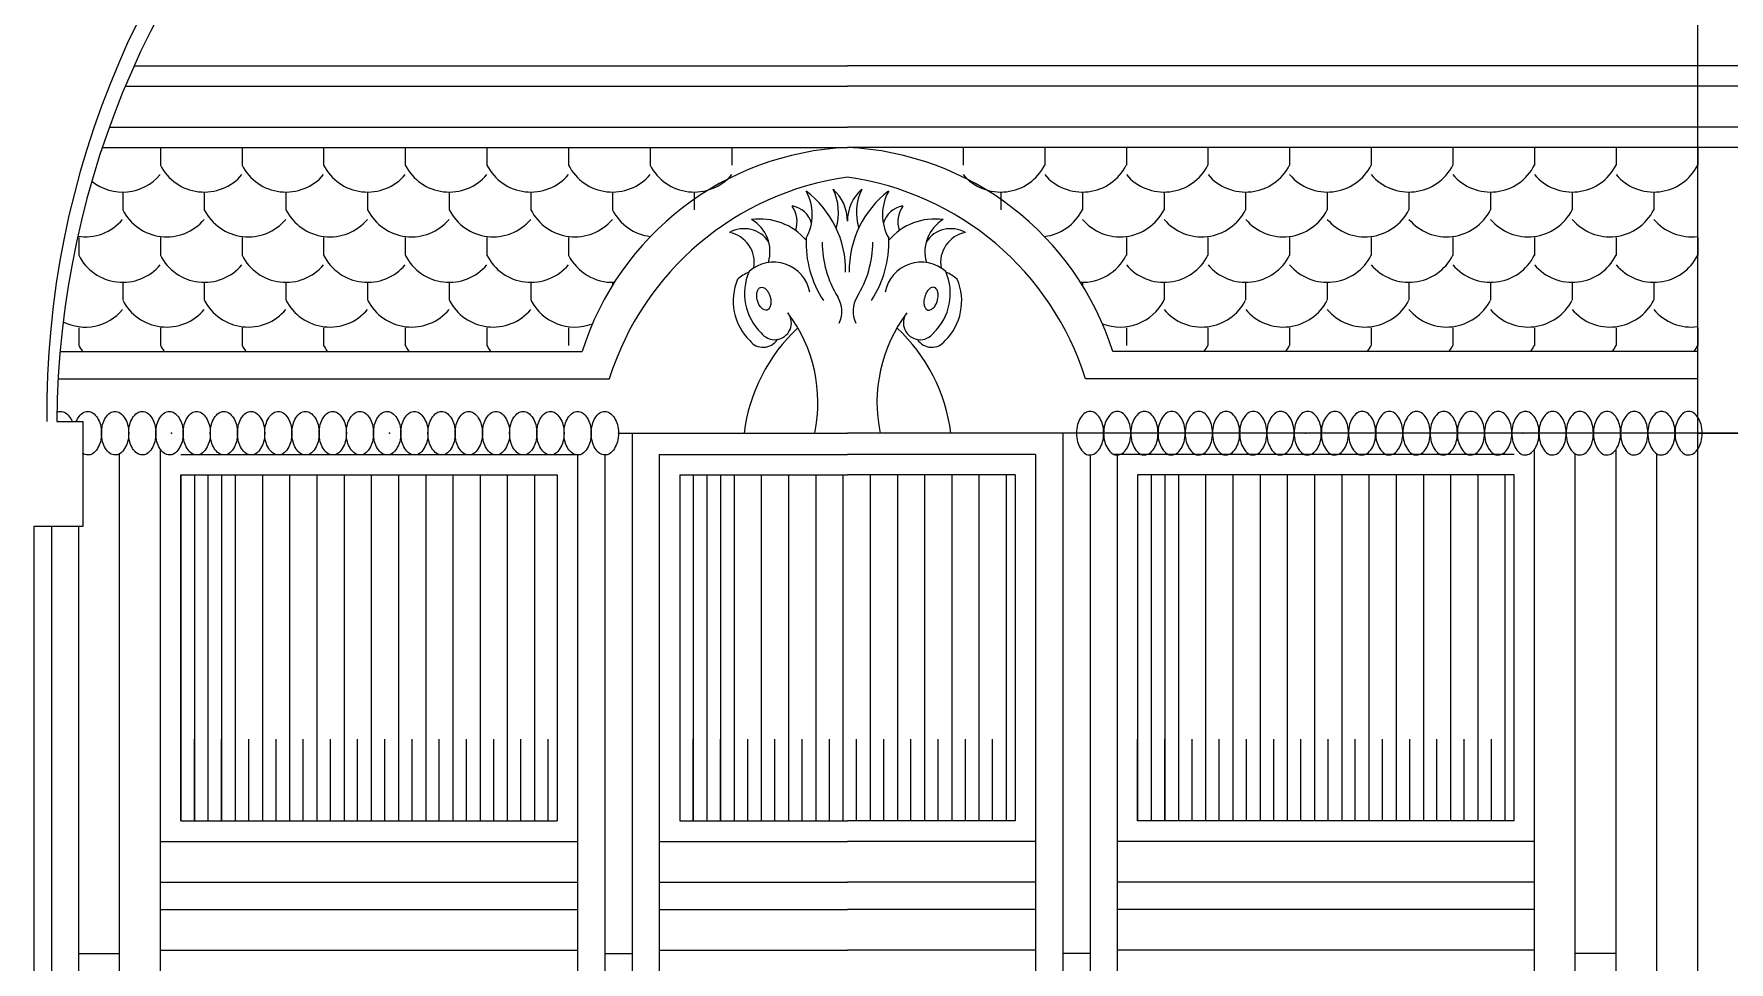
# Model space of a CAD drawing. Extents: x -1098 to 117, y 0 to 1563.
# Drawn here: x -621.2 to -496.6, y 592.1 to 660.3 of the extents above; entities that cross this region are included whole.
import ezdxf

# ---------------------------------------------------------------- set-up
doc = ezdxf.new("R2010")
doc.units = 0
doc.header["$LTSCALE"] = 48
doc.header["$MEASUREMENT"] = 0
doc.layers.get('0').update_dxf_attribs({"linetype": 'CONTINUOUS'})
for name, color, linetype in [('19', 7, 'CONTINUOUS'), ('22', 7, 'CONTINUOUS'), ('6', 7, 'CONTINUOUS'), ('9', 7, 'CONTINUOUS')]:
    doc.layers.add(name, color=color, linetype=linetype)

# ---------------------------------------------------------------- blocks, each defined once
blk = doc.blocks.new('CAR3')
at = {"layer": '9'}
for p, q in [((589, 319), (589, 520.23)), ((474.07, 475), (526.5, 475)), ((601, 475), (526.5, 475)), ((473.42, 473.5), (526.5, 473.5)), ((601, 473.5), (526.5, 473.5)), ((472.25, 470.5), (526.5, 470.5)), ((601, 470.5), (526.5, 470.5)), ((471.73, 469), (526.5, 469)), ((601, 469), (526.5, 469)), ((468.62, 454), (507, 454)), ((589, 454), (546, 454)), ((468.48, 452), (509, 452)), ((589, 452), (544, 452)), ((509.67, 448), (526.5, 448)), ((510.67, 448), (510.67, 394)), ((601, 448), (526.5, 448)), ((543.33, 448), (526.5, 448)), ((542.33, 448), (542.33, 394)), ((589, 448), (601, 448)), ((473, 394), (473, 446.48)), ((476, 370.27), (476, 446.81)), ((477.5, 446.43), (506.89, 446.43)), ((506.67, 446.4), (506.67, 370.27)), ((508.67, 446.4), (508.67, 394)), ((512.67, 446.43), (526.5, 446.43)), ((512.67, 446.43), (512.67, 389)), ((540.33, 446.43), (526.5, 446.43)), ((540.33, 446.43), (540.33, 389)), ((544.33, 446.4), (544.33, 394)), ((575.5, 446.43), (546.11, 446.43)), ((546.33, 446.4), (546.33, 370.27)), ((577, 370.27), (577, 446.81)), ((580, 394), (580, 446.48)), ((583, 394), (583, 446.81)), ((586, 370.27), (586, 446.48)), ((477.5, 444.93), (505.17, 444.93)), ((477.5, 419.5), (477.5, 444.93)), ((505.17, 444.93), (505.17, 419.5)), ((514.17, 444.93), (526.5, 444.93)), ((514.17, 444.93), (514.17, 419.5)), ((538.83, 444.93), (526.5, 444.93)), ((538.83, 444.93), (538.83, 419.5)), ((547.83, 444.93), (547.83, 419.5)), ((575.5, 444.93), (547.83, 444.93)), ((575.5, 419.5), (575.5, 444.93)), ((470, 394), (470, 441.14)), ((477.5, 419.5), (505.17, 419.5)), ((514.17, 419.5), (526.5, 419.5)), ((538.83, 419.5), (526.5, 419.5)), ((575.5, 419.5), (547.83, 419.5)), ((476, 418), (506.67, 418)), ((512.67, 418), (526.5, 418)), ((540.33, 418), (526.5, 418)), ((577, 418), (546.33, 418)), ((476, 415), (506.67, 415)), ((512.67, 415), (526.5, 415)), ((540.33, 415), (526.5, 415)), ((577, 415), (546.33, 415)), ((476, 413), (506.67, 413)), ((512.67, 413), (526.5, 413)), ((540.33, 413), (526.5, 413)), ((577, 413), (546.33, 413)), ((476, 410), (506.67, 410)), ((512.67, 410), (526.5, 410)), ((540.33, 410), (526.5, 410)), ((577, 410), (546.33, 410)), ((470, 409.75), (473, 409.75)), ((508.67, 409.75), (510.67, 409.75)), ((544.33, 409.75), (542.33, 409.75)), ((583, 409.75), (580, 409.75))]:
    blk.add_line(p, q, dxfattribs=at)
for points in [[(520.59, 457.05, -0.159998), (520.41, 457.06, -0.106321), (520.19, 457.2, -0.071001), (520, 457.45, -0.070803), (519.89, 457.75, -0.057303), (519.83, 458.1, -0.071001), (519.86, 458.38, -0.106321), (519.97, 458.62, -0.159998), (520.12, 458.71, -0.159998), (520.3, 458.71, -0.106321), (520.52, 458.56, -0.071001), (520.69, 458.34, -0.057303), (520.82, 458.01, -0.057303), (520.88, 457.67, -0.071001), (520.85, 457.39, -0.106321), (520.73, 457.15, -0.159998)], [(532.41, 457.05, 0.159998), (532.59, 457.06, 0.106321), (532.81, 457.2, 0.071001), (533, 457.45, 0.070803), (533.11, 457.75, 0.057303), (533.17, 458.1, 0.071001), (533.14, 458.38, 0.106321), (533.03, 458.62, 0.159998), (532.88, 458.71, 0.159998), (532.7, 458.71, 0.106321), (532.48, 458.56, 0.071001), (532.31, 458.34, 0.057303), (532.18, 458.01, 0.057303), (532.12, 457.67, 0.071001), (532.15, 457.39, 0.106321), (532.27, 457.15, 0.159998)], [(473.67, 448, -0.063403), (473.59, 447.36, -0.076457), (473.37, 446.87, -0.107136), (473, 446.48, -0.171134), (472.67, 446.4, -0.147398), (472.31, 446.51, -0.107136), (471.96, 446.87, -0.076457), (471.75, 447.36, -0.063403), (471.67, 448, -0.063403), (471.75, 448.64, -0.076457), (471.96, 449.13, -0.107136), (472.31, 449.49, -0.147398), (472.67, 449.6, -0.147398), (473.02, 449.49, -0.107136), (473.37, 449.13, -0.076457), (473.59, 448.64, -0.063403)], [(475.67, 448, -0.063403), (475.59, 447.36, -0.076457), (475.37, 446.87, -0.107136), (475, 446.48, -0.171134), (474.67, 446.4, -0.147398), (474.31, 446.51, -0.107136), (473.96, 446.87, -0.076457), (473.75, 447.36, -0.063403), (473.67, 448, -0.063403), (473.75, 448.64, -0.076457), (473.96, 449.13, -0.107136), (474.31, 449.49, -0.147398), (474.67, 449.6, -0.147398), (475.02, 449.49, -0.107136), (475.37, 449.13, -0.076457), (475.59, 448.64, -0.063403)], [(477.67, 448, -0.063403), (477.59, 447.36, -0.076457), (477.37, 446.87, -0.107136), (477, 446.48, -0.171134), (476.67, 446.4, -0.147398), (476.31, 446.51, -0.107136), (475.96, 446.87, -0.076457), (475.75, 447.36, -0.063403), (475.67, 448, -0.063403), (475.75, 448.64, -0.076457), (475.96, 449.13, -0.107136), (476.31, 449.49, -0.147398), (476.67, 449.6, -0.147398), (477.02, 449.49, -0.107136), (477.37, 449.13, -0.076457), (477.59, 448.64, -0.063403)], [(479.67, 448, -0.063403), (479.59, 447.36, -0.076457), (479.37, 446.87, -0.107136), (479, 446.48, -0.171134), (478.67, 446.4, -0.147398), (478.31, 446.51, -0.107136), (477.96, 446.87, -0.076457), (477.75, 447.36, -0.063403), (477.67, 448, -0.063403), (477.75, 448.64, -0.076457), (477.96, 449.13, -0.107136), (478.31, 449.49, -0.147398), (478.67, 449.6, -0.147398), (479.02, 449.49, -0.107136), (479.37, 449.13, -0.076457), (479.59, 448.64, -0.063403)], [(481.67, 448, -0.063403), (481.59, 447.36, -0.076457), (481.37, 446.87, -0.107136), (481, 446.48, -0.171134), (480.67, 446.4, -0.147398), (480.31, 446.51, -0.107136), (479.96, 446.87, -0.076457), (479.75, 447.36, -0.063403), (479.67, 448, -0.063403), (479.75, 448.64, -0.076457), (479.96, 449.13, -0.107136), (480.31, 449.49, -0.147398), (480.67, 449.6, -0.147398), (481.02, 449.49, -0.107136), (481.37, 449.13, -0.076457), (481.59, 448.64, -0.063403)], [(483.67, 448, -0.063403), (483.59, 447.36, -0.076457), (483.37, 446.87, -0.107136), (483, 446.48, -0.171134), (482.67, 446.4, -0.147398), (482.31, 446.51, -0.107136), (481.96, 446.87, -0.076457), (481.75, 447.36, -0.063403), (481.67, 448, -0.063403), (481.75, 448.64, -0.076457), (481.96, 449.13, -0.107136), (482.31, 449.49, -0.147398), (482.67, 449.6, -0.147398), (483.02, 449.49, -0.107136), (483.37, 449.13, -0.076457), (483.59, 448.64, -0.063403)], [(485.67, 448, -0.063403), (485.59, 447.36, -0.076457), (485.37, 446.87, -0.107136), (485, 446.48, -0.171134), (484.67, 446.4, -0.147398), (484.31, 446.51, -0.107136), (483.96, 446.87, -0.076457), (483.75, 447.36, -0.063403), (483.67, 448, -0.063403), (483.75, 448.64, -0.076457), (483.96, 449.13, -0.107136), (484.31, 449.49, -0.147398), (484.67, 449.6, -0.147398), (485.02, 449.49, -0.107136), (485.37, 449.13, -0.076457), (485.59, 448.64, -0.063403)], [(487.67, 448, -0.063403), (487.59, 447.36, -0.076457), (487.37, 446.87, -0.107136), (487, 446.48, -0.171134), (486.67, 446.4, -0.147398), (486.31, 446.51, -0.107136), (485.96, 446.87, -0.076457), (485.75, 447.36, -0.063403), (485.67, 448, -0.063403), (485.75, 448.64, -0.076457), (485.96, 449.13, -0.107136), (486.31, 449.49, -0.147398), (486.67, 449.6, -0.147398), (487.02, 449.49, -0.107136), (487.37, 449.13, -0.076457), (487.59, 448.64, -0.063403)], [(489.67, 448, -0.063403), (489.59, 447.36, -0.076457), (489.37, 446.87, -0.107136), (489, 446.48, -0.171134), (488.67, 446.4, -0.147398), (488.31, 446.51, -0.107136), (487.96, 446.87, -0.076457), (487.75, 447.36, -0.063403), (487.67, 448, -0.063403), (487.75, 448.64, -0.076457), (487.96, 449.13, -0.107136), (488.31, 449.49, -0.147398), (488.67, 449.6, -0.147398), (489.02, 449.49, -0.107136), (489.37, 449.13, -0.076457), (489.59, 448.64, -0.063403)], [(491.67, 448, -0.063403), (491.59, 447.36, -0.076457), (491.37, 446.87, -0.107136), (491, 446.48, -0.171134), (490.67, 446.4, -0.147398), (490.31, 446.51, -0.107136), (489.96, 446.87, -0.076457), (489.75, 447.36, -0.063403), (489.67, 448, -0.063403), (489.75, 448.64, -0.076457), (489.96, 449.13, -0.107136), (490.31, 449.49, -0.147398), (490.67, 449.6, -0.147398), (491.02, 449.49, -0.107136), (491.37, 449.13, -0.076457), (491.59, 448.64, -0.063403)], [(493.67, 448, -0.063403), (493.59, 447.36, -0.076457), (493.37, 446.87, -0.107136), (493, 446.48, -0.171134), (492.67, 446.4, -0.147398), (492.31, 446.51, -0.107136), (491.96, 446.87, -0.076457), (491.75, 447.36, -0.063403), (491.67, 448, -0.063403), (491.75, 448.64, -0.076457), (491.96, 449.13, -0.107136), (492.31, 449.49, -0.147398), (492.67, 449.6, -0.147398), (493.02, 449.49, -0.107136), (493.37, 449.13, -0.076457), (493.59, 448.64, -0.063403)], [(495.67, 448, -0.063403), (495.59, 447.36, -0.076457), (495.37, 446.87, -0.107136), (495, 446.48, -0.171134), (494.67, 446.4, -0.147398), (494.31, 446.51, -0.107136), (493.96, 446.87, -0.076457), (493.75, 447.36, -0.063403), (493.67, 448, -0.063403), (493.75, 448.64, -0.076457), (493.96, 449.13, -0.107136), (494.31, 449.49, -0.147398), (494.67, 449.6, -0.147398), (495.02, 449.49, -0.107136), (495.37, 449.13, -0.076457), (495.59, 448.64, -0.063403)], [(497.67, 448, -0.063403), (497.59, 447.36, -0.076457), (497.37, 446.87, -0.107136), (497, 446.48, -0.171134), (496.67, 446.4, -0.147398), (496.31, 446.51, -0.107136), (495.96, 446.87, -0.076457), (495.75, 447.36, -0.063403), (495.67, 448, -0.063403), (495.75, 448.64, -0.076457), (495.96, 449.13, -0.107136), (496.31, 449.49, -0.147398), (496.67, 449.6, -0.147398), (497.02, 449.49, -0.107136), (497.37, 449.13, -0.076457), (497.59, 448.64, -0.063403)], [(499.67, 448, -0.063403), (499.59, 447.36, -0.076457), (499.37, 446.87, -0.107136), (499, 446.48, -0.171134), (498.67, 446.4, -0.147398), (498.31, 446.51, -0.107136), (497.96, 446.87, -0.076457), (497.75, 447.36, -0.063403), (497.67, 448, -0.063403), (497.75, 448.64, -0.076457), (497.96, 449.13, -0.107136), (498.31, 449.49, -0.147398), (498.67, 449.6, -0.147398), (499.02, 449.49, -0.107136), (499.37, 449.13, -0.076457), (499.59, 448.64, -0.063403)], [(501.67, 448, -0.063403), (501.59, 447.36, -0.076457), (501.37, 446.87, -0.107136), (501, 446.48, -0.171134), (500.67, 446.4, -0.147398), (500.31, 446.51, -0.107136), (499.96, 446.87, -0.076457), (499.75, 447.36, -0.063403), (499.67, 448, -0.063403), (499.75, 448.64, -0.076457), (499.96, 449.13, -0.107136), (500.31, 449.49, -0.147398), (500.67, 449.6, -0.147398), (501.02, 449.49, -0.107136), (501.37, 449.13, -0.076457), (501.59, 448.64, -0.063403)], [(503.67, 448, -0.063403), (503.59, 447.36, -0.076457), (503.37, 446.87, -0.107136), (503, 446.48, -0.171134), (502.67, 446.4, -0.147398), (502.31, 446.51, -0.107136), (501.96, 446.87, -0.076457), (501.75, 447.36, -0.063403), (501.67, 448, -0.063403), (501.75, 448.64, -0.076457), (501.96, 449.13, -0.107136), (502.31, 449.49, -0.147398), (502.67, 449.6, -0.147398), (503.02, 449.49, -0.107136), (503.37, 449.13, -0.076457), (503.59, 448.64, -0.063403)], [(505.67, 448, -0.063403), (505.59, 447.36, -0.076457), (505.37, 446.87, -0.107136), (505, 446.48, -0.171134), (504.67, 446.4, -0.147398), (504.31, 446.51, -0.107136), (503.96, 446.87, -0.076457), (503.75, 447.36, -0.063403), (503.67, 448, -0.063403), (503.75, 448.64, -0.076457), (503.96, 449.13, -0.107136), (504.31, 449.49, -0.147398), (504.67, 449.6, -0.147398), (505.02, 449.49, -0.107136), (505.37, 449.13, -0.076457), (505.59, 448.64, -0.063403)], [(507.67, 448, -0.063403), (507.59, 447.36, -0.076457), (507.37, 446.87, -0.107136), (507, 446.48, -0.171134), (506.67, 446.4, -0.147398), (506.31, 446.51, -0.107136), (505.96, 446.87, -0.076457), (505.75, 447.36, -0.063403), (505.67, 448, -0.063403), (505.75, 448.64, -0.076457), (505.96, 449.13, -0.107136), (506.31, 449.49, -0.147398), (506.67, 449.6, -0.147398), (507.02, 449.49, -0.107136), (507.37, 449.13, -0.076457), (507.59, 448.64, -0.063403)], [(509.67, 448, -0.063403), (509.59, 447.36, -0.076457), (509.37, 446.87, -0.107136), (509, 446.48, -0.171134), (508.67, 446.4, -0.147398), (508.31, 446.51, -0.107136), (507.96, 446.87, -0.076457), (507.75, 447.36, -0.063403), (507.67, 448, -0.063403), (507.75, 448.64, -0.076457), (507.96, 449.13, -0.107136), (508.31, 449.49, -0.147398), (508.67, 449.6, -0.147398), (509.02, 449.49, -0.107136), (509.37, 449.13, -0.076457), (509.59, 448.64, -0.063403)], [(509.67, 448, -0.063403), (509.59, 447.36, -0.076457), (509.37, 446.87, -0.107136), (509, 446.48, -0.171134), (508.67, 446.4, -0.147398), (508.31, 446.51, -0.107136), (507.96, 446.87, -0.076457), (507.75, 447.36, -0.063403), (507.67, 448, -0.063403), (507.75, 448.64, -0.076457), (507.96, 449.13, -0.107136), (508.31, 449.49, -0.147398), (508.67, 449.6, -0.147398), (509.02, 449.49, -0.107136), (509.37, 449.13, -0.076457), (509.59, 448.64, -0.063403)], [(543.33, 448, 0.063403), (543.41, 447.36, 0.076457), (543.63, 446.87, 0.107136), (544, 446.48, 0.171134), (544.33, 446.4, 0.147398), (544.69, 446.51, 0.107136), (545.04, 446.87, 0.076457), (545.25, 447.36, 0.063403), (545.33, 448, 0.063403), (545.25, 448.64, 0.076457), (545.04, 449.13, 0.107136), (544.69, 449.49, 0.147398), (544.33, 449.6, 0.147398), (543.98, 449.49, 0.107136), (543.63, 449.13, 0.076457), (543.41, 448.64, 0.063403)], [(543.33, 448, 0.063403), (543.41, 447.36, 0.076457), (543.63, 446.87, 0.107136), (544, 446.48, 0.171134), (544.33, 446.4, 0.147398), (544.69, 446.51, 0.107136), (545.04, 446.87, 0.076457), (545.25, 447.36, 0.063403), (545.33, 448, 0.063403), (545.25, 448.64, 0.076457), (545.04, 449.13, 0.107136), (544.69, 449.49, 0.147398), (544.33, 449.6, 0.147398), (543.98, 449.49, 0.107136), (543.63, 449.13, 0.076457), (543.41, 448.64, 0.063403)], [(545.33, 448, 0.063403), (545.41, 447.36, 0.076457), (545.63, 446.87, 0.107136), (546, 446.48, 0.171134), (546.33, 446.4, 0.147398), (546.69, 446.51, 0.107136), (547.04, 446.87, 0.076457), (547.25, 447.36, 0.063403), (547.33, 448, 0.063403), (547.25, 448.64, 0.076457), (547.04, 449.13, 0.107136), (546.69, 449.49, 0.147398), (546.33, 449.6, 0.147398), (545.98, 449.49, 0.107136), (545.63, 449.13, 0.076457), (545.41, 448.64, 0.063403)], [(547.33, 448, 0.063403), (547.41, 447.36, 0.076457), (547.63, 446.87, 0.107136), (548, 446.48, 0.171134), (548.33, 446.4, 0.147398), (548.69, 446.51, 0.107136), (549.04, 446.87, 0.076457), (549.25, 447.36, 0.063403), (549.33, 448, 0.063403), (549.25, 448.64, 0.076457), (549.04, 449.13, 0.107136), (548.69, 449.49, 0.147398), (548.33, 449.6, 0.147398), (547.98, 449.49, 0.107136), (547.63, 449.13, 0.076457), (547.41, 448.64, 0.063403)], [(549.33, 448, 0.063403), (549.41, 447.36, 0.076457), (549.63, 446.87, 0.107136), (550, 446.48, 0.171134), (550.33, 446.4, 0.147398), (550.69, 446.51, 0.107136), (551.04, 446.87, 0.076457), (551.25, 447.36, 0.063403), (551.33, 448, 0.063403), (551.25, 448.64, 0.076457), (551.04, 449.13, 0.107136), (550.69, 449.49, 0.147398), (550.33, 449.6, 0.147398), (549.98, 449.49, 0.107136), (549.63, 449.13, 0.076457), (549.41, 448.64, 0.063403)], [(551.33, 448, 0.063403), (551.41, 447.36, 0.076457), (551.63, 446.87, 0.107136), (552, 446.48, 0.171134), (552.33, 446.4, 0.147398), (552.69, 446.51, 0.107136), (553.04, 446.87, 0.076457), (553.25, 447.36, 0.063403), (553.33, 448, 0.063403), (553.25, 448.64, 0.076457), (553.04, 449.13, 0.107136), (552.69, 449.49, 0.147398), (552.33, 449.6, 0.147398), (551.98, 449.49, 0.107136), (551.63, 449.13, 0.076457), (551.41, 448.64, 0.063403)], [(553.33, 448, 0.063403), (553.41, 447.36, 0.076457), (553.63, 446.87, 0.107136), (554, 446.48, 0.171134), (554.33, 446.4, 0.147398), (554.69, 446.51, 0.107136), (555.04, 446.87, 0.076457), (555.25, 447.36, 0.063403), (555.33, 448, 0.063403), (555.25, 448.64, 0.076457), (555.04, 449.13, 0.107136), (554.69, 449.49, 0.147398), (554.33, 449.6, 0.147398), (553.98, 449.49, 0.107136), (553.63, 449.13, 0.076457), (553.41, 448.64, 0.063403)], [(555.33, 448, 0.063403), (555.41, 447.36, 0.076457), (555.63, 446.87, 0.107136), (556, 446.48, 0.171134), (556.33, 446.4, 0.147398), (556.69, 446.51, 0.107136), (557.04, 446.87, 0.076457), (557.25, 447.36, 0.063403), (557.33, 448, 0.063403), (557.25, 448.64, 0.076457), (557.04, 449.13, 0.107136), (556.69, 449.49, 0.147398), (556.33, 449.6, 0.147398), (555.98, 449.49, 0.107136), (555.63, 449.13, 0.076457), (555.41, 448.64, 0.063403)], [(557.33, 448, 0.063403), (557.41, 447.36, 0.076457), (557.63, 446.87, 0.107136), (558, 446.48, 0.171134), (558.33, 446.4, 0.147398), (558.69, 446.51, 0.107136), (559.04, 446.87, 0.076457), (559.25, 447.36, 0.063403), (559.33, 448, 0.063403), (559.25, 448.64, 0.076457), (559.04, 449.13, 0.107136), (558.69, 449.49, 0.147398), (558.33, 449.6, 0.147398), (557.98, 449.49, 0.107136), (557.63, 449.13, 0.076457), (557.41, 448.64, 0.063403)], [(559.33, 448, 0.063403), (559.41, 447.36, 0.076457), (559.63, 446.87, 0.107136), (560, 446.48, 0.171134), (560.33, 446.4, 0.147398), (560.69, 446.51, 0.107136), (561.04, 446.87, 0.076457), (561.25, 447.36, 0.063403), (561.33, 448, 0.063403), (561.25, 448.64, 0.076457), (561.04, 449.13, 0.107136), (560.69, 449.49, 0.147398), (560.33, 449.6, 0.147398), (559.98, 449.49, 0.107136), (559.63, 449.13, 0.076457), (559.41, 448.64, 0.063403)], [(561.33, 448, 0.063403), (561.41, 447.36, 0.076457), (561.63, 446.87, 0.107136), (562, 446.48, 0.171134), (562.33, 446.4, 0.147398), (562.69, 446.51, 0.107136), (563.04, 446.87, 0.076457), (563.25, 447.36, 0.063403), (563.33, 448, 0.063403), (563.25, 448.64, 0.076457), (563.04, 449.13, 0.107136), (562.69, 449.49, 0.147398), (562.33, 449.6, 0.147398), (561.98, 449.49, 0.107136), (561.63, 449.13, 0.076457), (561.41, 448.64, 0.063403)], [(563.33, 448, 0.063403), (563.41, 447.36, 0.076457), (563.63, 446.87, 0.107136), (564, 446.48, 0.171134), (564.33, 446.4, 0.147398), (564.69, 446.51, 0.107136), (565.04, 446.87, 0.076457), (565.25, 447.36, 0.063403), (565.33, 448, 0.063403), (565.25, 448.64, 0.076457), (565.04, 449.13, 0.107136), (564.69, 449.49, 0.147398), (564.33, 449.6, 0.147398), (563.98, 449.49, 0.107136), (563.63, 449.13, 0.076457), (563.41, 448.64, 0.063403)], [(565.33, 448, 0.063403), (565.41, 447.36, 0.076457), (565.63, 446.87, 0.107136), (566, 446.48, 0.171134), (566.33, 446.4, 0.147398), (566.69, 446.51, 0.107136), (567.04, 446.87, 0.076457), (567.25, 447.36, 0.063403), (567.33, 448, 0.063403), (567.25, 448.64, 0.076457), (567.04, 449.13, 0.107136), (566.69, 449.49, 0.147398), (566.33, 449.6, 0.147398), (565.98, 449.49, 0.107136), (565.63, 449.13, 0.076457), (565.41, 448.64, 0.063403)], [(567.33, 448, 0.063403), (567.41, 447.36, 0.076457), (567.63, 446.87, 0.107136), (568, 446.48, 0.171134), (568.33, 446.4, 0.147398), (568.69, 446.51, 0.107136), (569.04, 446.87, 0.076457), (569.25, 447.36, 0.063403), (569.33, 448, 0.063403), (569.25, 448.64, 0.076457), (569.04, 449.13, 0.107136), (568.69, 449.49, 0.147398), (568.33, 449.6, 0.147398), (567.98, 449.49, 0.107136), (567.63, 449.13, 0.076457), (567.41, 448.64, 0.063403)], [(569.33, 448, 0.063403), (569.41, 447.36, 0.076457), (569.63, 446.87, 0.107136), (570, 446.48, 0.171134), (570.33, 446.4, 0.147398), (570.69, 446.51, 0.107136), (571.04, 446.87, 0.076457), (571.25, 447.36, 0.063403), (571.33, 448, 0.063403), (571.25, 448.64, 0.076457), (571.04, 449.13, 0.107136), (570.69, 449.49, 0.147398), (570.33, 449.6, 0.147398), (569.98, 449.49, 0.107136), (569.63, 449.13, 0.076457), (569.41, 448.64, 0.063403)], [(571.33, 448, 0.063403), (571.41, 447.36, 0.076457), (571.63, 446.87, 0.107136), (572, 446.48, 0.171134), (572.33, 446.4, 0.147398), (572.69, 446.51, 0.107136), (573.04, 446.87, 0.076457), (573.25, 447.36, 0.063403), (573.33, 448, 0.063403), (573.25, 448.64, 0.076457), (573.04, 449.13, 0.107136), (572.69, 449.49, 0.147398), (572.33, 449.6, 0.147398), (571.98, 449.49, 0.107136), (571.63, 449.13, 0.076457), (571.41, 448.64, 0.063403)], [(573.33, 448, 0.063403), (573.41, 447.36, 0.076457), (573.63, 446.87, 0.107136), (574, 446.48, 0.171134), (574.33, 446.4, 0.147398), (574.69, 446.51, 0.107136), (575.04, 446.87, 0.076457), (575.25, 447.36, 0.063403), (575.33, 448, 0.063403), (575.25, 448.64, 0.076457), (575.04, 449.13, 0.107136), (574.69, 449.49, 0.147398), (574.33, 449.6, 0.147398), (573.98, 449.49, 0.107136), (573.63, 449.13, 0.076457), (573.41, 448.64, 0.063403)], [(575.33, 448, 0.063403), (575.41, 447.36, 0.076457), (575.63, 446.87, 0.107136), (576, 446.48, 0.171134), (576.33, 446.4, 0.147398), (576.69, 446.51, 0.107136), (577.04, 446.87, 0.076457), (577.25, 447.36, 0.063403), (577.33, 448, 0.063403), (577.25, 448.64, 0.076457), (577.04, 449.13, 0.107136), (576.69, 449.49, 0.147398), (576.33, 449.6, 0.147398), (575.98, 449.49, 0.107136), (575.63, 449.13, 0.076457), (575.41, 448.64, 0.063403)], [(577.33, 448, 0.063403), (577.41, 447.36, 0.076457), (577.63, 446.87, 0.107136), (578, 446.48, 0.171134), (578.33, 446.4, 0.147398), (578.69, 446.51, 0.107136), (579.04, 446.87, 0.076457), (579.25, 447.36, 0.063403), (579.33, 448, 0.063403), (579.25, 448.64, 0.076457), (579.04, 449.13, 0.107136), (578.69, 449.49, 0.147398), (578.33, 449.6, 0.147398), (577.98, 449.49, 0.107136), (577.63, 449.13, 0.076457), (577.41, 448.64, 0.063403)], [(579.33, 448, 0.063403), (579.41, 447.36, 0.076457), (579.63, 446.87, 0.107136), (580, 446.48, 0.171134), (580.33, 446.4, 0.147398), (580.69, 446.51, 0.107136), (581.04, 446.87, 0.076457), (581.25, 447.36, 0.063403), (581.33, 448, 0.063403), (581.25, 448.64, 0.076457), (581.04, 449.13, 0.107136), (580.69, 449.49, 0.147398), (580.33, 449.6, 0.147398), (579.98, 449.49, 0.107136), (579.63, 449.13, 0.076457), (579.41, 448.64, 0.063403)], [(581.33, 448, 0.063403), (581.41, 447.36, 0.076457), (581.63, 446.87, 0.107136), (582, 446.48, 0.171134), (582.33, 446.4, 0.147398), (582.69, 446.51, 0.107136), (583.04, 446.87, 0.076457), (583.25, 447.36, 0.063403), (583.33, 448, 0.063403), (583.25, 448.64, 0.076457), (583.04, 449.13, 0.107136), (582.69, 449.49, 0.147398), (582.33, 449.6, 0.147398), (581.98, 449.49, 0.107136), (581.63, 449.13, 0.076457), (581.41, 448.64, 0.063403)], [(583.33, 448, 0.063403), (583.41, 447.36, 0.076457), (583.63, 446.87, 0.107136), (584, 446.48, 0.171134), (584.33, 446.4, 0.147398), (584.69, 446.51, 0.107136), (585.04, 446.87, 0.076457), (585.25, 447.36, 0.063403), (585.33, 448, 0.063403), (585.25, 448.64, 0.076457), (585.04, 449.13, 0.107136), (584.69, 449.49, 0.147398), (584.33, 449.6, 0.147398), (583.98, 449.49, 0.107136), (583.63, 449.13, 0.076457), (583.41, 448.64, 0.063403)], [(585.33, 448, 0.063403), (585.41, 447.36, 0.076457), (585.63, 446.87, 0.107136), (586, 446.48, 0.171134), (586.33, 446.4, 0.147398), (586.69, 446.51, 0.107136), (587.04, 446.87, 0.076457), (587.25, 447.36, 0.063403), (587.33, 448, 0.063403), (587.25, 448.64, 0.076457), (587.04, 449.13, 0.107136), (586.69, 449.49, 0.147398), (586.33, 449.6, 0.147398), (585.98, 449.49, 0.107136), (585.63, 449.13, 0.076457), (585.41, 448.64, 0.063403)], [(587.33, 448, 0.063403), (587.41, 447.36, 0.076457), (587.63, 446.87, 0.107136), (588, 446.48, 0.171134), (588.33, 446.4, 0.147398), (588.69, 446.51, 0.107136), (589.04, 446.87, 0.076457), (589.25, 447.36, 0.063403), (589.33, 448, 0.063403), (589.25, 448.64, 0.076457), (589.04, 449.13, 0.107136), (588.69, 449.49, 0.147398), (588.33, 449.6, 0.147398), (587.98, 449.49, 0.107136), (587.63, 449.13, 0.076457), (587.41, 448.64, 0.063403)]]:
    blk.add_lwpolyline(points, format="xyb", close=True, dxfattribs=at)
for points in [[(468.39, 449.54, -0.112503), (468.67, 449.6, -0.147398), (469.02, 449.49, -0.107136), (469.37, 449.13, -0.044424), (469.52, 448.85, -0.063403)], [(469.82, 448.85, -0.044424), (469.96, 449.13, -0.107136), (470.31, 449.49, -0.147398), (470.67, 449.6, -0.147398), (471.02, 449.49, -0.107136), (471.37, 449.13, -0.076457), (471.59, 448.64, -0.063403), (471.67, 448, -0.063403)], [(471.67, 448, -0.063403), (471.59, 447.36, -0.076457), (471.37, 446.87, -0.107136), (471, 446.48, -0.171134), (470.67, 446.4, -0.147398), (470.31, 446.51, -0.003506), (470.3, 446.52, -0.076457)]]:
    blk.add_lwpolyline(points, format="xyb", dxfattribs=at)
for centre, radius, start, end in [((527.47, 447.56), 21.46, 92.5941, 162.5431), ((525.53, 447.56), 21.46, 17.4569, 87.4059), ((529.47, 445.56), 21.46, 97.9587, 162.5431), ((523.53, 445.56), 21.46, 17.4569, 82.0413), ((518.98, 459.93), 7.39, 359.2367, 52.5467), ((520.36, 464.06), 3.56, 330.8279, 29.1721), ((523.37, 463.59), 3.13, 359.7541, 48.4973), ((521.95, 464.22), 3.89, 342.8081, 26.1026), ((529.63, 463.59), 3.13, 131.5027, 180.2459), ((534.02, 459.93), 7.39, 127.4533, 180.7633), ((531.05, 464.22), 3.89, 153.8974, 197.1919), ((532.64, 464.06), 3.56, 150.8279, 209.1721), ((520.09, 459.32), 4.42, 40.3275, 98.2317), ((518.06, 461.33), 2.75, 343.5281, 59.4902), ((520.79, 463.54), 2.01, 341.5422, 34.9571), ((522.15, 462.94), 1.78, 15.4122, 80.6884), ((530.85, 462.94), 1.78, 99.3116, 164.5878), ((532.91, 459.32), 4.42, 81.7683, 139.6725), ((532.21, 463.54), 2.01, 145.0429, 198.4578), ((534.94, 461.33), 2.75, 120.5098, 196.4719), ((518.9, 460.85), 2.18, 33.3739, 119.6898), ((517.41, 460.55), 2.24, 349.3827, 79.3802), ((531.14, 461.99), 7.68, 177.529, 213.597), ((521.86, 461.99), 7.68, 326.403, 2.471), ((534.1, 460.85), 2.18, 60.3102, 146.6261), ((535.59, 460.55), 2.24, 100.6198, 190.6173), ((532.22, 462.04), 7.58, 180, 212.0273), ((520.78, 462.04), 7.58, 327.9727, 0), ((520.24, 457.32), 2.69, 111.4758, 132.1981), ((523, 458.27), 4.06, 156.7466, 225.6432), ((521.08, 457.88), 2.69, 10.1371, 132.1981), ((531.92, 457.88), 2.69, 47.8019, 169.8629), ((530, 458.27), 4.06, 314.3568, 23.2534), ((532.76, 457.32), 2.69, 47.8019, 68.5242), ((522.16, 457.71), 4.06, 156.7466, 225.6432), ((530.84, 457.71), 4.06, 314.3568, 23.2534), ((524.07, 456.95), 2.02, 334.5305, 32.0273), ((528.93, 456.95), 2.02, 147.9727, 205.4695), ((521.15, 456.1), 1.23, 216.507, 36.7082), ((513.38, 450.25), 10.95, 348.1453, 36.974), ((539.62, 450.25), 10.95, 143.026, 191.8547), ((531.85, 456.1), 1.23, 143.2918, 323.493), ((531.5, 446.43), 12.7, 132.8559, 172.8872), ((520.31, 455.54), 1.23, 216.507, 328.1139), ((521.5, 446.43), 12.7, 7.1128, 47.1441), ((532.69, 455.54), 1.23, 211.8861, 323.493)]:
    blk.add_arc(centre, radius, start, end, dxfattribs=at)
for p in [(476.83, 448), (492.83, 448), (501.67, 448), (509.67, 448), (543.33, 448), (551.33, 448), (560.17, 448), (576.17, 448)]:
    blk.add_point(p, dxfattribs=at)
blk = doc.blocks.new('CAR8')
at = {"layer": '19'}
for p, q in [((477.5, 444.93), (477.5, 419.5)), ((478.5, 444.93), (478.5, 419.5)), ((479.5, 444.93), (479.5, 419.5)), ((480.5, 444.93), (480.5, 419.5)), ((481.5, 444.93), (481.5, 419.5)), ((483.5, 444.93), (483.5, 419.5)), ((485.5, 444.93), (485.5, 419.5)), ((487.5, 444.93), (487.5, 419.5)), ((489.5, 444.93), (489.5, 419.5)), ((491.5, 444.93), (491.5, 419.5)), ((493.5, 444.93), (493.5, 419.5)), ((495.5, 444.93), (495.5, 419.5)), ((497.5, 444.93), (497.5, 419.5)), ((499.5, 444.93), (499.5, 419.5)), ((501.5, 444.93), (501.5, 419.5)), ((503.5, 444.93), (503.5, 419.5)), ((514.17, 444.93), (514.17, 419.5)), ((515.17, 444.93), (515.17, 419.5)), ((516.17, 444.93), (516.17, 419.5)), ((517.17, 444.93), (517.17, 419.5)), ((518.17, 444.93), (518.17, 419.5)), ((520.17, 444.93), (520.17, 419.5)), ((522.17, 444.93), (522.17, 419.5)), ((524.17, 444.93), (524.17, 419.5)), ((526.17, 444.93), (526.17, 419.5)), ((528.17, 444.93), (528.17, 419.5)), ((530.17, 444.93), (530.17, 419.5)), ((532.17, 444.93), (532.17, 419.5)), ((534.17, 444.93), (534.17, 419.5)), ((536.17, 444.93), (536.17, 419.5)), ((538.17, 444.93), (538.17, 419.5)), ((547.83, 444.93), (547.83, 419.5)), ((547.83, 444.93), (547.83, 419.5)), ((548.83, 444.93), (548.83, 419.5)), ((549.83, 444.93), (549.83, 419.5)), ((550.83, 444.93), (550.83, 419.5)), ((552.83, 444.93), (552.83, 419.5)), ((554.83, 444.93), (554.83, 419.5)), ((556.83, 444.93), (556.83, 419.5)), ((558.83, 444.93), (558.83, 419.5)), ((560.83, 444.93), (560.83, 419.5)), ((562.83, 444.93), (562.83, 419.5)), ((564.83, 444.93), (564.83, 419.5)), ((566.83, 444.93), (566.83, 419.5)), ((568.83, 444.93), (568.83, 419.5)), ((570.83, 444.93), (570.83, 419.5)), ((572.83, 444.93), (572.83, 419.5)), ((574.83, 444.93), (574.83, 419.5)), ((478.5, 419.5), (478.5, 425.5)), ((480.5, 419.5), (480.5, 425.5)), ((482.5, 419.5), (482.5, 425.5)), ((484.5, 419.5), (484.5, 425.5)), ((486.5, 419.5), (486.5, 425.5)), ((488.5, 419.5), (488.5, 425.5)), ((490.5, 419.5), (490.5, 425.5)), ((492.5, 419.5), (492.5, 425.5)), ((494.5, 419.5), (494.5, 425.5)), ((496.5, 419.5), (496.5, 425.5)), ((498.5, 419.5), (498.5, 425.5)), ((500.5, 419.5), (500.5, 425.5)), ((502.5, 419.5), (502.5, 425.5)), ((504.5, 419.5), (504.5, 425.5)), ((515.17, 419.5), (515.17, 425.5)), ((517.17, 419.5), (517.17, 425.5)), ((519.17, 419.5), (519.17, 425.5)), ((521.17, 419.5), (521.17, 425.5)), ((523.17, 419.5), (523.17, 425.5)), ((525.17, 419.5), (525.17, 425.5)), ((527.17, 419.5), (527.17, 425.5)), ((529.17, 419.5), (529.17, 425.5)), ((531.17, 419.5), (531.17, 425.5)), ((533.17, 419.5), (533.17, 425.5)), ((535.17, 419.5), (535.17, 425.5)), ((537.17, 419.5), (537.17, 425.5)), ((547.83, 419.5), (547.83, 425.5)), ((549.83, 419.5), (549.83, 425.5)), ((551.83, 419.5), (551.83, 425.5)), ((553.83, 419.5), (553.83, 425.5)), ((555.83, 419.5), (555.83, 425.5)), ((557.83, 419.5), (557.83, 425.5)), ((559.83, 419.5), (559.83, 425.5)), ((561.83, 419.5), (561.83, 425.5)), ((563.83, 419.5), (563.83, 425.5)), ((565.83, 419.5), (565.83, 425.5)), ((567.83, 419.5), (567.83, 425.5)), ((569.83, 419.5), (569.83, 425.5)), ((571.83, 419.5), (571.83, 425.5)), ((573.83, 419.5), (573.83, 425.5))]:
    blk.add_line(p, q, dxfattribs=at)
blk = doc.blocks.new('CAR9')
at = {"layer": '22'}
for p, q in [((476, 469), (476, 467.7)), ((482, 469), (482, 467.7)), ((488, 469), (488, 467.7)), ((494, 469), (494, 467.7)), ((500, 469), (500, 467.7)), ((506, 469), (506, 467.7)), ((512, 469), (512, 467.7)), ((518, 469), (518, 467.7)), ((535, 469), (535, 467.7)), ((541, 469), (541, 467.7)), ((547, 469), (547, 467.7)), ((553, 469), (553, 467.7)), ((559, 469), (559, 467.7)), ((565, 469), (565, 467.7)), ((571, 469), (571, 467.7)), ((577, 469), (577, 467.7)), ((583, 469), (583, 467.7)), ((589, 469), (589, 467.7)), ((473.23, 465.71), (473.23, 464.41)), ((479.23, 465.71), (479.23, 464.41)), ((485.23, 465.71), (485.23, 464.41)), ((491.23, 465.71), (491.23, 464.41)), ((497.23, 465.71), (497.23, 464.41)), ((503.23, 465.71), (503.23, 464.41)), ((509.23, 465.71), (509.23, 464.41)), ((515.23, 465.71), (515.23, 464.41)), ((537.77, 465.71), (537.77, 464.41)), ((543.77, 465.71), (543.77, 464.41)), ((549.77, 465.71), (549.77, 464.41)), ((555.77, 465.71), (555.77, 464.41)), ((561.77, 465.71), (561.77, 464.41)), ((567.77, 465.71), (567.77, 464.41)), ((573.77, 465.71), (573.77, 464.41)), ((579.77, 465.71), (579.77, 464.41)), ((585.77, 465.71), (585.77, 464.41)), ((470, 462.38), (470, 461.07)), ((476, 462.38), (476, 461.07)), ((482, 462.38), (482, 461.07)), ((488, 462.38), (488, 461.07)), ((494, 462.38), (494, 461.07)), ((500, 462.38), (500, 461.07)), ((506, 462.38), (506, 461.07)), ((547, 462.38), (547, 461.07)), ((553, 462.38), (553, 461.07)), ((559, 462.38), (559, 461.07)), ((565, 462.38), (565, 461.07)), ((571, 462.38), (571, 461.07)), ((577, 462.38), (577, 461.07)), ((583, 462.38), (583, 461.07)), ((589, 462.38), (589, 461.07)), ((473.23, 459.09), (473.23, 457.79)), ((479.23, 459.09), (479.23, 457.79)), ((485.23, 459.09), (485.23, 457.79)), ((491.23, 459.09), (491.23, 457.79)), ((497.23, 459.09), (497.23, 457.79)), ((503.23, 459.09), (503.23, 457.79)), ((509.23, 459.09), (509.23, 458.87)), ((543.77, 459.09), (543.77, 458.87)), ((549.77, 459.09), (549.77, 457.79)), ((555.77, 459.09), (555.77, 457.79)), ((561.77, 459.09), (561.77, 457.79)), ((567.77, 459.09), (567.77, 457.79)), ((573.77, 459.09), (573.77, 457.79)), ((579.77, 459.09), (579.77, 457.79)), ((585.77, 459.09), (585.77, 457.79)), ((470, 455.75), (470, 454.45)), ((476, 455.75), (476, 454.45)), ((482, 455.75), (482, 454.45)), ((488, 455.75), (488, 454.45)), ((494, 455.75), (494, 454.45)), ((500, 455.75), (500, 454.45)), ((506, 455.75), (506, 454.45)), ((547, 455.75), (547, 454.45)), ((553, 455.75), (553, 454.45)), ((559, 455.75), (559, 454.45)), ((565, 455.75), (565, 454.45)), ((571, 455.75), (571, 454.45)), ((577, 455.75), (577, 454.45)), ((583, 455.75), (583, 454.45)), ((589, 455.75), (589, 454.45))]:
    blk.add_line(p, q, dxfattribs=at)
for centre, start, end in [((479.23, 469.34), 206.8801, 319.8528), ((485.23, 469.34), 206.8801, 319.8528), ((491.23, 469.34), 206.8801, 319.8528), ((497.23, 469.34), 206.8801, 319.8528), ((503.23, 469.34), 206.8801, 319.8528), ((509.23, 469.34), 206.8801, 319.8528), ((515.23, 469.34), 206.8801, 319.8528), ((537.77, 469.34), 220.1472, 333.1199), ((543.77, 469.34), 220.1472, 333.1199), ((549.77, 469.34), 220.1472, 333.1199), ((555.77, 469.34), 220.1472, 333.1199), ((561.77, 469.34), 220.1472, 333.1199), ((567.77, 469.34), 220.1472, 333.1199), ((573.77, 469.34), 220.1472, 333.1199), ((579.77, 469.34), 220.1472, 333.1199), ((585.77, 469.34), 220.1472, 333.1199), ((473.23, 469.34), 231.1124, 319.8528), ((470.46, 466.05), 261.4298, 319.8528), ((476.46, 466.05), 206.8801, 319.8528), ((482.46, 466.05), 206.8801, 319.8528), ((488.46, 466.05), 206.8801, 319.8528), ((494.46, 466.05), 206.8801, 319.8528), ((500.46, 466.05), 206.8801, 319.8528), ((506.46, 466.05), 206.8801, 319.8528), ((512.46, 466.05), 206.8801, 262.9752), ((540.54, 466.05), 277.0248, 333.1199), ((546.54, 466.05), 220.1472, 333.1199), ((552.54, 466.05), 220.1472, 333.1199), ((558.54, 466.05), 220.1472, 333.1199), ((564.54, 466.05), 220.1472, 333.1199), ((570.54, 466.05), 220.1472, 333.1199), ((576.54, 466.05), 220.1472, 333.1199), ((582.54, 466.05), 220.1472, 333.1199), ((588.54, 466.05), 220.1472, 277.3288), ((473.23, 462.71), 206.8801, 319.8528), ((479.23, 462.71), 206.8801, 319.8528), ((485.23, 462.71), 206.8801, 319.8528), ((491.23, 462.71), 206.8801, 319.8528), ((497.23, 462.71), 206.8801, 319.8528), ((503.23, 462.71), 206.8801, 319.8528), ((509.23, 462.71), 206.8801, 272.2186), ((543.77, 462.71), 267.7814, 333.1199), ((549.77, 462.71), 220.1472, 333.1199), ((555.77, 462.71), 220.1472, 333.1199), ((561.77, 462.71), 220.1472, 333.1199), ((567.77, 462.71), 220.1472, 333.1199), ((573.77, 462.71), 220.1472, 333.1199), ((579.77, 462.71), 220.1472, 333.1199), ((585.77, 462.71), 220.1472, 333.1199), ((476.46, 459.42), 206.8801, 319.8528), ((482.46, 459.42), 206.8801, 319.8528), ((488.46, 459.42), 206.8801, 319.8528), ((494.46, 459.42), 206.8801, 319.8528), ((500.46, 459.42), 206.8801, 319.8528), ((506.46, 459.42), 206.8801, 290.9539), ((546.54, 459.42), 249.0461, 333.1199), ((552.54, 459.42), 220.1472, 333.1199), ((558.54, 459.42), 220.1472, 333.1199), ((564.54, 459.42), 220.1472, 333.1199), ((570.54, 459.42), 220.1472, 333.1199), ((576.54, 459.42), 220.1472, 333.1199), ((582.54, 459.42), 220.1472, 333.1199), ((470.46, 459.42), 243.5486, 319.8528), ((588.54, 459.42), 220.1472, 277.3288), ((473.23, 456.09), 206.8801, 215.1514), ((479.23, 456.09), 206.8801, 215.1514), ((485.23, 456.09), 206.8801, 215.1514), ((491.23, 456.09), 206.8801, 215.1514), ((497.23, 456.09), 206.8801, 215.1514), ((503.23, 456.09), 206.8801, 215.1514), ((549.77, 456.09), 324.8486, 333.1199), ((555.77, 456.09), 324.8486, 333.1199), ((561.77, 456.09), 324.8486, 333.1199), ((567.77, 456.09), 324.8486, 333.1199), ((573.77, 456.09), 324.8486, 333.1199), ((579.77, 456.09), 324.8486, 333.1199), ((585.77, 456.09), 324.8486, 333.1199)]:
    blk.add_arc(centre, 3.62, start, end, dxfattribs=at)
blk = doc.blocks.new('CARSON2')
at = {"layer": '6'}
for p, q in [((468.38, 448.85), (470.3, 448.85)), ((470.3, 448.85), (470.3, 441.14)), ((470.3, 441.14), (466.7, 441.14)), ((466.7, 441.14), (466.7, 339.05)), ((468, 441.14), (468, 339.97))]:
    blk.add_line(p, q, dxfattribs=at)
for centre, end in [((532.85, 449.48), 180.5571), ((533.58, 448.36), 179.5661)]:
    blk.add_arc(centre, 65.2, 133.0785, end, dxfattribs=at)
for name in ['CAR9', 'CAR8']:
    blk.add_blockref(name, (0, 0))

msp = doc.modelspace()

# ---------------------------------------------------------------- block references
for name in ['CARSON2', 'CAR3']:
    msp.add_blockref(name, (-1087.92, 182.95))

doc.saveas('drawing.dxf')
